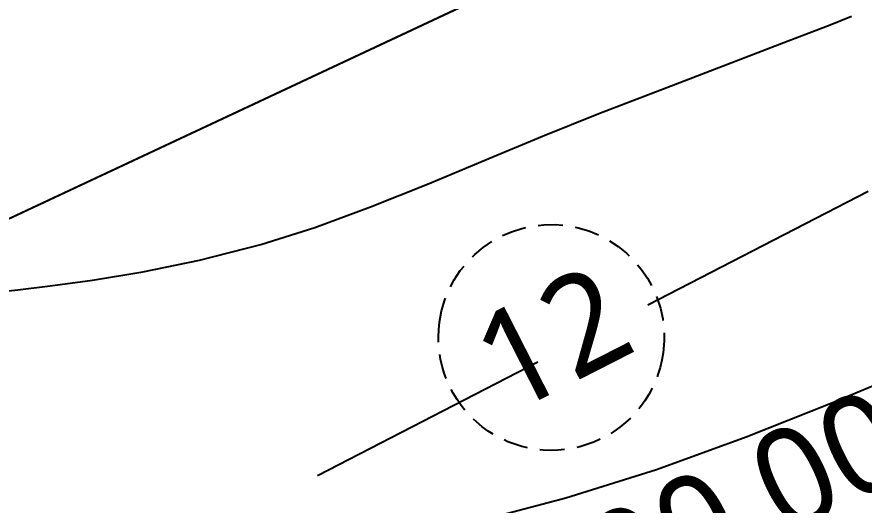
# Model space of a CAD drawing. Header units: millimetres. Extents: x 86 to 591881, y 99 to 1307229.
# Drawn here: x 590685.45 to 590693.99, y 1307034.49 to 1307039.41 of the extents above; entities that cross this region are included whole.
import ezdxf

# ---------------------------------------------------------------- set-up
doc = ezdxf.new("R2010")
doc.units = ezdxf.units.MM
doc.linetypes.add('DASHED2', pattern=[0.375, 0.25, -0.125])
doc.linetypes.add('HIDDEN', pattern=[0.375, 0.25, -0.125])
for name, color, linetype in [('C-PROP-LINE', 230, 'Continuous'), ('C-PROP-TEXT', 92, 'Continuous'), ('C-ROAD-SAMP', 150, 'HIDDEN'), ('C-TOPO-MAJR', 9, 'Continuous'), ('C-TOPO-MINR', 8, 'Continuous')]:
    doc.layers.add(name, color=color, linetype=linetype)
doc.styles.add('ST - ETIQUETAS', font='', dxfattribs={"height": 2.5})
doc.styles.get('ST - ETIQUETAS').set_extended_font_data('Roboto Thin')

msp = doc.modelspace()

# ---------------------------------------------------------------- linework, layer by layer
at = {"layer": 'C-PROP-LINE', "color": 4, "linetype": 'Continuous', "lineweight": 25}
for points in [[(590698.1227, 1307043.3479, 0), (590693.5338, 1307052.2333, 0), (590675.4085, 1307043.7451, 0), (590679.9974, 1307034.8601, 0), (590679.9975, 1307034.8598, 0), (590698.1227, 1307043.3479, 0)], [(590702.7119, 1307034.4618, 0), (590698.1227, 1307043.3479, 0), (590679.9975, 1307034.8598, 0), (590684.5862, 1307025.9752, 0), (590702.7119, 1307034.4618, 0)]]:
    msp.add_polyline3d(points, dxfattribs=at)
at = {"layer": 'C-PROP-TEXT', "color": 12, "linetype": 'DASHED2', "lineweight": 25, "extrusion": (0, 0, -1)}
for start, end in [(7.80157, 187.80157), (187.80157, 7.80157)]:
    msp.add_arc((-590690.8378, 1307036.1759), 1.1387, start, end, dxfattribs=at)
at = {"layer": 'C-ROAD-SAMP', "color": 1, "linetype": 'DASHED2', "lineweight": 25, "ltscale": 10}
msp.add_lwpolyline([(590721.798, 1307051.9875), (590704.0279, 1307042.8101), (590686.2578, 1307033.6327)], dxfattribs=at)
at = {"layer": 'C-TOPO-MAJR', "color": 40, "linetype": 'Continuous', "lineweight": -3, "elevation": 458}
msp.add_lwpolyline([(590685.1726, 1307036.6268), (590685.458, 1307036.6546), (590685.7834, 1307036.6959), (590686.2093, 1307036.7546), (590686.7175, 1307036.8384), (590687.2902, 1307036.9554), (590687.9093, 1307037.1132), (590688.4516, 1307037.2854), (590689.0134, 1307037.4923), (590689.5878, 1307037.7223), (590690.168, 1307037.9635), (590690.7472, 1307038.2042), (590691.3185, 1307038.4325), (590692.0026, 1307038.6959), (590692.6592, 1307038.9477), (590693.2282, 1307039.166), (590693.6499, 1307039.3287), (590693.8643, 1307039.4139)], dxfattribs=at)
at = {"layer": 'C-TOPO-MINR', "color": 44, "linetype": 'Continuous', "lineweight": -3, "elevation": 457.75}
msp.add_lwpolyline([(590685.2382, 1307033.5478), (590685.6123, 1307033.5847), (590686.0817, 1307033.6424), (590686.5245, 1307033.6986), (590687.075, 1307033.7704), (590687.7201, 1307033.8633), (590688.4466, 1307033.983), (590689.2416, 1307034.1352), (590690.0919, 1307034.3255), (590690.9844, 1307034.5597), (590691.8991, 1307034.8463), (590692.8039, 1307035.1734), (590693.6672, 1307035.5153), (590694.4575, 1307035.8466)], dxfattribs=at)

# ---------------------------------------------------------------- texts
at = {"layer": 'C-PROP-TEXT', "color": 2, "linetype": 'Continuous', "lineweight": -3, "insert": (590691.0681, 1307035.7239), "char_height": 1, "attachment_point": 8, "rotation": 27, "style": 'ST - ETIQUETAS'}
msp.add_mtext('{\\fRoboto Black|b0|i0|c0|p2;12}', dxfattribs=at)
at = {"layer": 'C-PROP-TEXT', "color": 92, "linetype": 'Continuous', "lineweight": -3, "insert": (590691.4643, 1307034.4366), "char_height": 1, "attachment_point": 2, "rotation": 26, "style": 'ST - ETIQUETAS'}
msp.add_mtext('{\\fRoboto Thin|b1|i0|c0|p2;\\C18;\\c0;Area:\\C0; \\fRoboto Thin|b0|i0|c0|p2;\\C178;\\c4980736;200.00 m²\\PBloque - A}', dxfattribs=at)

doc.saveas('drawing.dxf')
